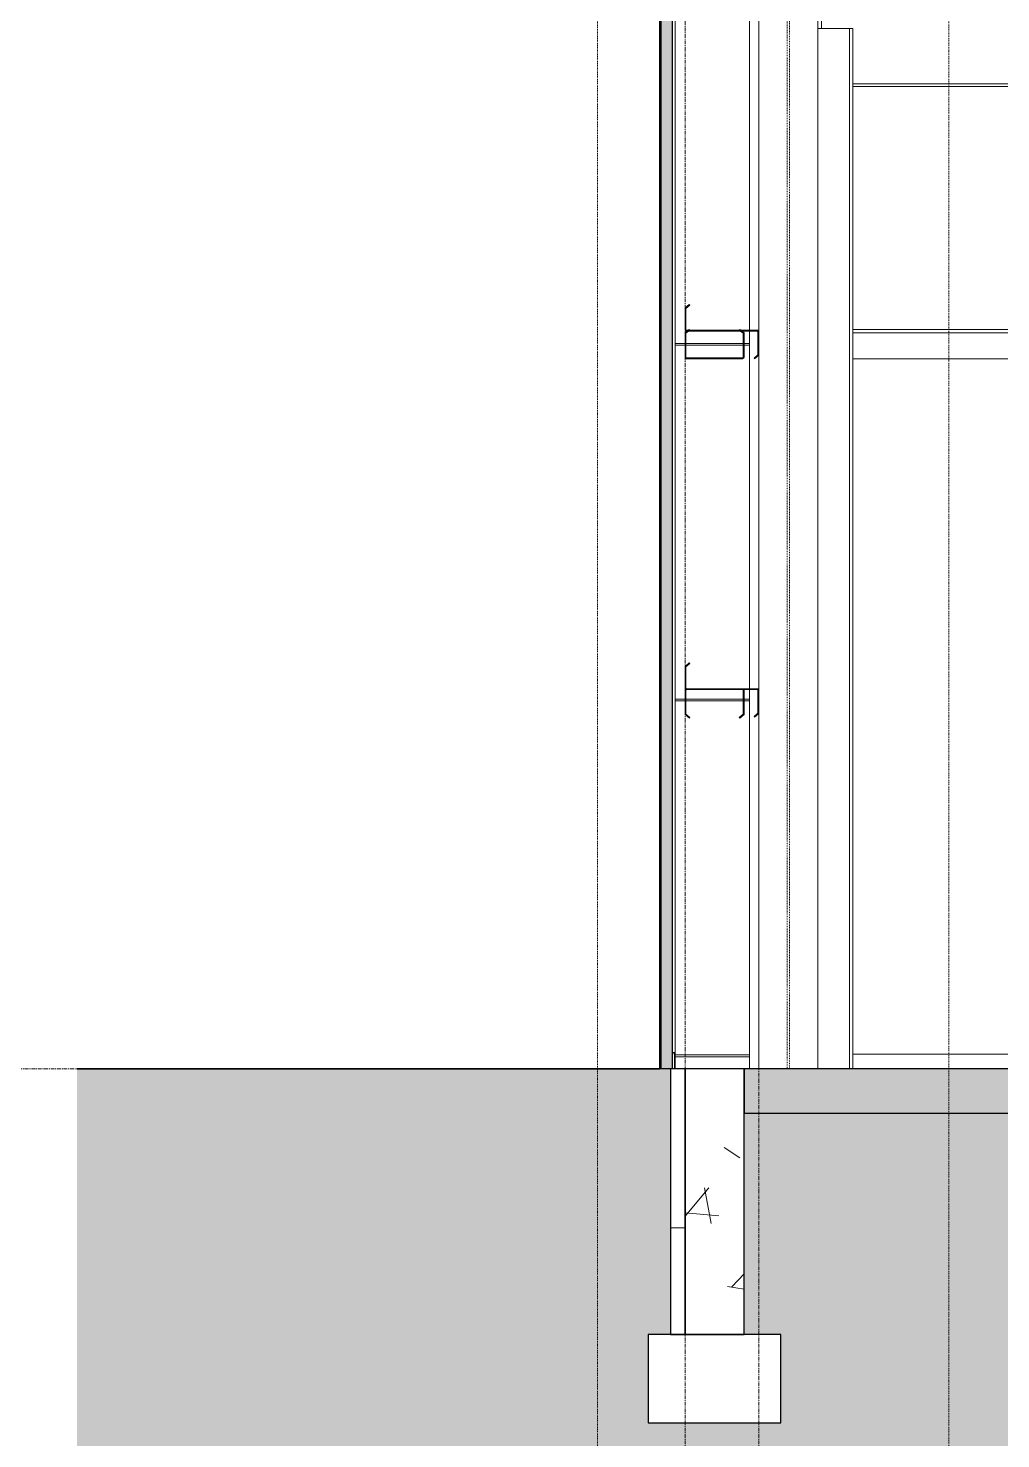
# Model space of a CAD drawing. Header units: inches. Extents: x 21408 to 98131, y -290 to 853.
# Drawn here: x 35168.9 to 35300.8, y -50.2 to 141.1 of the extents above; entities that cross this region are included whole.
import ezdxf

# ---------------------------------------------------------------- set-up
doc = ezdxf.new("R2010")
doc.units = ezdxf.units.IN
doc.header["$MEASUREMENT"] = 0
for name, pattern in [('Dash Dot 3_16_', [0.3125, 0.1875, -0.0625, 0, -0.0625]), ('Grid Line 1_2_', [0.875, 0.5, -0.125, 0.125, -0.125]), ('Hidden 1_8_', [0.1875, 0.125, -0.0625])]:
    doc.linetypes.add(name, pattern=pattern)
for name, color, linetype, lineweight in [('A-ANNO-SYMB', 150, 'Continuous', 9), ('A-FLOR', 192, 'Continuous', 9), ('A-FLOR-LEVL', 51, 'Continuous', 9), ('A-FLOR-PATT', 8, 'Continuous', 25), ('A-GLAZ-CWMG', 51, 'Continuous', 9), ('A-WALL', 113, 'Continuous', 9), ('A-WALL-PATT', 111, 'Continuous', 25), ('C-TOPO', 7, 'Continuous', 9), ('L-SITE-WALL', 31, 'Continuous', 9), ('S-BEAM', 12, 'Continuous', 9), ('S-COLS', 52, 'Continuous', 9), ('S-FNDN', 32, 'Continuous', 9), ('S-GRID', 1, 'Continuous', 9)]:
    doc.layers.add(name, color=color, linetype=linetype, lineweight=lineweight)
pattern_1 = [(50, (-87573.42, 98.42), (55.0854, -4.819842), [5.76, -63.36]), (355, (-87573.42, 98.42), (-10.65569, 57.76853), [4.608, -50.688]), (100.451, (-87568.83, 98.02), (44.429468, 52.94866), [4.895, -53.848]), (46.184, (-87573.42, 113.78), (81.96444, -12.71212), [8.64, -95.04]), (96.636, (-87566.59, 112.72), (71.7815, 74.81238), [7.343, -80.772]), (351.184, (-87573.42, 113.78), (71.78195, 74.81243), [6.912, -76.032]), (21, (-87565.74, 109.94), (45.84207, -30.92146), [5.76, -63.36]), (326, (-87565.74, 109.94), (18.687064, 55.691476), [4.608, -50.688]), (71.451, (-87561.92, 107.363), (64.52891, 24.77011), [4.895, -53.848]), (37.5, (-87573.42, 98.42), (0.9338946, 25.566816), [2.534, -47.539, 2.534, -48.922, -50.88]), (37.5, (-87573.42, 98.42), (0.9338946, 25.566816), [-101.53, 2.534, -48.346]), (7.5, (-87573.42, 98.42), (20.20404, 30.291303), [2.534, -26.803, 2.534, -46.387, -19.392]), (7.5, (-87573.42, 98.42), (20.20404, 30.291303), [-78.259, 2.534, -16.858]), (327.5, (-87590.546, 98.42), (40.9977845, -1.7324026), [2.534, -16.666, 2.534, -57.37, -79.488]), (327.5, (-87590.546, 98.42), (40.9977845, -1.7324026), [-79.104, 2.534, -76.954]), (317.5, (-87598.226, 98.42), (44.788883, 7.687839), [2.534, -22.426, 2.534, -37.248, -56.448]), (317.5, (-87598.226, 98.42), (44.788883, 7.687839), [-64.742, 2.534, -53.914])]

# ---------------------------------------------------------------- blocks, each defined once
blk = doc.blocks.new('Struct_Xcel_Sports Complex_rvt-4-Building Section - East_West looking South')
at = {"layer": 'A-FLOR-PATT', "lineweight": 9}
h = blk.add_hatch(dxfattribs=at)
h.set_pattern_fill('FP_56', style=0, pattern_type=2)
h.set_pattern_definition(pattern_1)
h.paths.add_polyline_path([(-26273.39, -6), (-22066.14, -6), (-22066.14, 0), (-26273.39, 0), (-26273.39, -1.7)], flags=0)
at = {"layer": 'A-WALL-PATT', "lineweight": 9}
h = blk.add_hatch(dxfattribs=at)
h.set_pattern_fill('FP_56', style=0, pattern_type=2)
h.set_pattern_definition(pattern_1)
h.paths.add_polyline_path([(-26273.39, -36), (-26273.39, 0), (-26281.39, 0), (-26281.39, -36)], flags=0)
at = {"layer": 'S-FNDN'}
h = blk.add_hatch(dxfattribs=at)
h.set_pattern_fill('FP_56', color=256, style=0, pattern_type=2)
h.set_pattern_definition(pattern_1)
h.paths.add_polyline_path([(-26268.39, -48), (-26268.39, -36), (-26286.39, -36), (-26286.39, -48)], flags=0)
at = {"layer": 'A-FLOR', "color": 250, "lineweight": 25}
for p, q in [((-26273.39, 0), (-26273.39, -6)), ((-22066.14, 0), (-26273.39, 0)), ((-26273.39, -6), (-22066.14, -6))]:
    blk.add_line(p, q, dxfattribs=at)
at = {"layer": 'L-SITE-WALL', "color": 250, "lineweight": 25}
for p, q in [((-26273.39, 0), (-26281.39, 0)), ((-26281.39, 0), (-26281.39, -36)), ((-26273.39, -36), (-26273.39, 0)), ((-26281.39, -36), (-26273.39, -36))]:
    blk.add_line(p, q, dxfattribs=at)
at = {"layer": 'S-FNDN', "color": 250, "lineweight": 25}
for p, q in [((-26268.39, -36), (-26286.39, -36)), ((-26286.39, -36), (-26286.39, -48)), ((-26268.39, -48), (-26268.39, -36)), ((-26286.39, -48), (-26268.39, -48))]:
    blk.add_line(p, q, dxfattribs=at)
blk = doc.blocks.new('Girt_C - 8_D-1409812-Building Section - East_West looking South')
at = {"layer": 'S-BEAM'}
for p, q in [((-26281.39, 51.37), (-26281.39, 48.05)), ((-26281.28, 48.11), (-26281.28, 51.37)), ((-26273.5, 51.37), (-26273.5, 48.11)), ((-26273.39, 48.05), (-26273.39, 51.37)), ((-26281.39, 48.05), (-26280.81, 47.57)), ((-26280.74, 47.66), (-26281.28, 48.11)), ((-26273.5, 48.11), (-26274.04, 47.66)), ((-26273.96, 47.57), (-26273.39, 48.05)), ((-26280.81, 47.57), (-26280.74, 47.66)), ((-26274.04, 47.66), (-26273.96, 47.57))]:
    blk.add_line(p, q, dxfattribs=at)
for centre, radius, start, end in [((-26281.2, 51.37), 0.188, 90, 180), ((-26281.2, 51.37), 0.0782, 90, 176.9576), ((-26273.58, 51.37), 0.0782, 2.1227, 90)]:
    blk.add_arc(centre, radius, start, end, dxfattribs=at)
blk = doc.blocks.new('Girt_C - 8_D-1405484-Building Section - East_West looking South')
at = {"layer": 'S-BEAM'}
for p, q in [((-26281.09, 100.07), (-26281.39, 99.82)), ((-26281.39, 99.82), (-26281.39, 96.51)), ((-26281.28, 99.77), (-26280.92, 100.07)), ((-26281.28, 96.5), (-26281.28, 99.77)), ((-26280.82, 100.3), (-26280.97, 100.18)), ((-26280.75, 100.22), (-26280.82, 100.3)), ((-26273.97, 100.3), (-26274.04, 100.22)), ((-26273.82, 100.18), (-26273.97, 100.3)), ((-26273.86, 100.07), (-26273.5, 99.77)), ((-26273.39, 99.82), (-26273.69, 100.07)), ((-26273.5, 99.77), (-26273.5, 96.5)), ((-26273.39, 96.51), (-26273.39, 99.82)), ((-26273.58, 96.43), (-26281.2, 96.43)), ((-26281.2, 96.32), (-26273.58, 96.32))]:
    blk.add_line(p, q, dxfattribs=at)
for centre, radius, start, end in [((-26281.2, 96.51), 0.188, 180, 270), ((-26281.2, 96.51), 0.0782, 182.1227, 270), ((-26273.58, 96.51), 0.188, 270, 0), ((-26273.58, 96.51), 0.0782, 270, 356.9576)]:
    blk.add_arc(centre, radius, start, end, dxfattribs=at)
blk = doc.blocks.new('Girt_C - 8_D-1472944-Building Section - East_West looking South')
at = {"layer": 'S-BEAM'}
for p, q in [((-26128.02, 100.3), (-26258.61, 100.3)), ((-26128.02, 99.82), (-26258.61, 99.82)), ((-26258.61, 96.32), (-26127.89, 96.32))]:
    blk.add_line(p, q, dxfattribs=at)
blk = doc.blocks.new('Rectangular Mullion - Exterior 2_ x 4_5_-V194-Building Section - East_West looking South')
at = {"layer": 'A-GLAZ-CWMG'}
blk.add_line((-26258.61, 2), (-26234.2, 2), dxfattribs=at)
blk = doc.blocks.new('Rectangular Mullion - Profile_Polycarbonate_Lower-1149884-Building Section - East_West looking South')
at = {"layer": 'A-GLAZ-CWMG', "lineweight": 13}
for p, q in [((-26282.75, 2.24), (-26283.1, 2.24)), ((-26283.1, 2.24), (-26283.1, 1.99)), ((-26283.1, 1.99), (-26283.04, 1.99)), ((-26283.04, 1.99), (-26283.04, 2.18)), ((-26283.04, 2.18), (-26282.81, 2.18)), ((-26282.81, 2.18), (-26282.81, 0.06)), ((-26282.75, 0), (-26282.75, 2.24)), ((-26284.75, 1.46), (-26284.88, 1.46)), ((-26284.88, 1.46), (-26284.88, 0)), ((-26284.88, 0), (-26282.75, 0)), ((-26284.81, 0.06), (-26284.81, 1.39)), ((-26284.81, 1.39), (-26284.75, 1.39)), ((-26282.81, 0.06), (-26284.81, 0.06)), ((-26284.75, 1.39), (-26284.75, 1.46))]:
    blk.add_line(p, q, dxfattribs=at)
blk = doc.blocks.new('Rectangular Mullion - Profile_Polycarbonate_Upper and left-1528482-Building Section - East_West looking South')
at = {"layer": 'A-GLAZ-CWMG'}
for p, q in [((-26284.88, 343.75), (-26284.88, 1.46)), ((-26284.75, 343.75), (-26284.75, 0.06)), ((-26283.1, 343), (-26283.1, 0.06)), ((-26282.75, 343), (-26282.75, 2.24))]:
    blk.add_line(p, q, dxfattribs=at)
blk = doc.blocks.new('W-Wide Flange - W12X19-1472862-Building Section - East_West looking South')
at = {"layer": 'S-BEAM'}
for p, q in [((-26262.89, 144.55), (-26262.89, 144.69)), ((-26262.89, 141.09), (-26262.89, 144.55)), ((-26258.61, 133.58), (-26215.39, 133.58)), ((-26258.61, 133.23), (-26215.46, 133.23))]:
    blk.add_line(p, q, dxfattribs=at)
blk = doc.blocks.new('Girt_Z - 10_D-1239982-Building Section - East_West looking South')
at = {"layer": 'S-BEAM', "lineweight": 15}
for p, q in [((-26280.82, 103.68), (-26281.39, 103.2)), ((-26281.28, 103.14), (-26280.75, 103.59)), ((-26280.75, 103.59), (-26280.82, 103.68)), ((-26281.39, 103.2), (-26281.39, 100.26)), ((-26281.28, 100.25), (-26281.28, 103.14)), ((-26271.39, 100.18), (-26281.2, 100.18)), ((-26281.2, 100.07), (-26271.58, 100.07)), ((-26271.5, 100), (-26271.5, 96.86)), ((-26271.39, 96.8), (-26271.39, 100.18)), ((-26271.5, 96.86), (-26272.04, 96.41)), ((-26272.04, 96.41), (-26271.96, 96.32)), ((-26271.96, 96.32), (-26271.39, 96.8))]:
    blk.add_line(p, q, dxfattribs=at)
for centre, radius, start, end in [((-26281.2, 100.26), 0.188, 180, 270), ((-26281.2, 100.26), 0.0782, 182.1227, 270), ((-26271.58, 99.99), 0.0782, 3.0424, 90)]:
    blk.add_arc(centre, radius, start, end, dxfattribs=at)
blk = doc.blocks.new('Girt_Z - 10_D-1236892-Building Section - East_West looking South')
at = {"layer": 'S-BEAM'}
h = blk.add_hatch(dxfattribs=at)
h.set_pattern_fill('FP_52', color=256, style=0, pattern_type=2)
h.set_pattern_definition([(45, (-87573.42, 98.42), (-19.00703, 19.00703), []), (45, (-87573.42, 127.22), (-19.00703, 19.00703), [])])
h.paths.add_polyline_path([(-26271.96, 47.7), (-26271.39, 48.18), (-26271.39, 51.55), (-26271.5, 51.37), (-26271.5, 48.23), (-26272.04, 47.78)], flags=0)
h.paths.add_polyline_path([(-26281.2, 51.45), (-26271.58, 51.45), (-26271.39, 51.55), (-26281.2, 51.55)], flags=0)
h.paths.add_polyline_path([(-26281.28, 51.63), (-26281.28, 54.52), (-26280.75, 54.97), (-26280.82, 55.05), (-26281.39, 54.57), (-26281.39, 51.63)], flags=0)
at = {"layer": 'S-BEAM', "lineweight": 15}
for p, q in [((-26280.82, 55.05), (-26281.39, 54.57)), ((-26281.39, 54.57), (-26281.39, 51.63)), ((-26281.28, 54.52), (-26280.75, 54.97)), ((-26281.28, 51.63), (-26281.28, 54.52)), ((-26280.75, 54.97), (-26280.82, 55.05)), ((-26271.39, 51.55), (-26281.2, 51.55)), ((-26281.2, 51.45), (-26271.58, 51.45)), ((-26271.5, 51.37), (-26271.5, 48.23)), ((-26271.39, 48.18), (-26271.39, 51.55)), ((-26271.5, 48.23), (-26272.04, 47.78)), ((-26271.96, 47.7), (-26271.39, 48.18)), ((-26272.04, 47.78), (-26271.96, 47.7))]:
    blk.add_line(p, q, dxfattribs=at)
for centre, radius, start, end in [((-26281.2, 51.63), 0.188, 180, 270), ((-26281.2, 51.63), 0.0782, 182.1227, 270), ((-26271.58, 51.37), 0.0782, 3.0424, 90)]:
    blk.add_arc(centre, radius, start, end, dxfattribs=at)
blk = doc.blocks.new('W-Wide Flange-Column - B1_L-1389336-Building Section - East_West looking South')
at = {"layer": 'S-COLS', "linetype": 'Hidden 1_8_'}
for p, q in [((-26267.55, 336.18), (-26267.55, 0)), ((-26267.23, 0), (-26267.23, 336.18))]:
    blk.add_line(p, q, dxfattribs=at)

msp = doc.modelspace()

# ---------------------------------------------------------------- hatches: boundary and pattern name
at = {"layer": 'A-WALL-PATT', "lineweight": 9, "transparency": 33554649}
msp.add_hatch(color=256, dxfattribs=at).paths.add_polyline_path([(35256.25, 0.06), (35256.25, 351.57), (35254.68, 351.57), (35254.68, 0.06)], flags=0)
at = {"layer": 'A-WALL-PATT', "lineweight": 9}
h = msp.add_hatch(dxfattribs=at)
h.set_pattern_fill('FP_59', color=256, style=0, pattern_type=2)
h.set_pattern_definition([(90, (-87551.52, -191.25), (-193, -193), [48, -145]), (180, (-87551.52, -191.25), (-2e-14, -193), [96.25, -96.75]), (270, (-87647.77, -143.25), (-193, -193), [48, -145]), (180, (-87551.52, -143.25), (-2e-14, -193), [96.25, -96.75]), (270, (-87648.02, -143.25), (-193, -193), [48, -145]), (180, (-87648.02, -143.25), (-2e-14, -193), [96.25, -96.75]), (90, (-87744.27, -191.25), (-193, -193), [48, -145]), (180, (-87648.02, -191.25), (-2e-14, -193), [96.25, -96.75]), (90, (-87599.52, -143), (-193, -193), [48, -145]), (180, (-87551.27, -143), (-2e-14, -193), [48.25, -144.75]), (180, (-87551.27, -95), (-2e-14, -193), [48.25, -144.75]), (90, (-87696.02, -143), (-193, -193), [48, -145]), (180, (-87599.77, -143), (-2e-14, -193), [96.25, -96.75]), (270, (-87599.77, -95), (-193, -193), [48, -145]), (180, (-87599.77, -95), (-2e-14, -193), [96.25, -96.75]), (180, (-87696.27, -143), (-2e-14, -193), [48, -145]), (270, (-87696.27, -95), (-193, -193), [48, -145]), (180, (-87696.27, -95), (-2e-14, -193), [48, -145]), (90, (-87551.52, -94.75), (-193, -193), [48, -145]), (180, (-87551.52, -94.75), (-2e-14, -193), [96.25, -96.75]), (270, (-87647.77, -46.75), (-193, -193), [48, -145]), (180, (-87551.52, -46.75), (-2e-14, -193), [96.25, -96.75]), (270, (-87648.02, -46.75), (-193, -193), [48, -145]), (180, (-87648.02, -46.75), (-2e-14, -193), [96.25, -96.75]), (270, (-87744.27, -46.75), (-193, -193), [48, -145]), (180, (-87648.02, -94.75), (-2e-14, -193), [96.25, -96.75]), (90, (-87599.52, -46.5), (-193, -193), [48, -145]), (180, (-87551.27, -46.5), (-2e-14, -193), [48.25, -144.75]), (180, (-87551.27, 1.5), (-2e-14, -193), [48.25, -144.75]), (90, (-87696.02, -46.5), (-193, -193), [48, -145]), (180, (-87599.77, -46.5), (-2e-14, -193), [96.25, -96.75]), (270, (-87599.77, 1.5), (-193, -193), [48, -145]), (180, (-87599.77, 1.5), (-2e-14, -193), [96.25, -96.75]), (180, (-87696.27, -46.5), (-2e-14, -193), [48, -145]), (270, (-87696.27, 1.5), (-193, -193), [48, -145]), (180, (-87696.27, 1.5), (-2e-14, -193), [48, -145])])
h.paths.add_polyline_path([(35256.6, 0), (35266.71, 0), (35266.71, 51.45), (35258.15, 51.52), (35258.15, 51.55), (35266.71, 51.55), (35266.71, 100.07), (35265.66, 100.07), (35265.96, 99.77), (35265.96, 96.51), (35265.85, 96.5), (35265.78, 99.83), (35265.39, 100.07), (35258.43, 100.07), (35258.07, 99.77), (35258.07, 96.5), (35257.96, 96.51), (35257.96, 99.82), (35258.15, 100.07), (35258.15, 100.18), (35258.39, 100.18), (35258.54, 100.3), (35258.61, 100.18), (35265.32, 100.22), (35265.39, 100.3), (35265.53, 100.18), (35266.71, 100.18), (35266.71, 144.69), (35258.15, 144.74), (35258.15, 144.8), (35266.71, 144.87), (35266.71, 146.5), (35265.96, 146.5), (35265.96, 144.88), (35265.85, 144.87), (35265.78, 146.5), (35264.72, 146.5), (35264.72, 173.11), (35256.6, 173.11), (35256.6, 0.06)], flags=0)
h.paths.add_polyline_path([(35258.54, 47.57), (35257.96, 48.11), (35257.96, 51.37), (35258.07, 51.37), (35258.15, 48.04), (35258.61, 47.66)], flags=0)
h.paths.add_polyline_path([(35265.39, 47.57), (35265.32, 47.66), (35265.85, 48.11), (35265.85, 51.37), (35265.96, 51.37), (35265.96, 48.05), (35265.78, 47.9)], flags=0)
h.paths.add_polyline_path([(35258.07, 51.63), (35257.96, 51.63), (35257.96, 54.57), (35258.54, 55.05), (35258.61, 54.97), (35258.07, 54.52)], flags=0)
h.paths.add_polyline_path([(35265.78, 96.32), (35258.15, 96.32), (35258.15, 96.43), (35265.78, 96.43)], flags=0)
h.paths.add_polyline_path([(35258.07, 100.25), (35257.96, 100.3), (35257.96, 103.2), (35258.54, 103.68), (35258.61, 103.59), (35258.07, 103.14), (35258.07, 100.3)], flags=0)
h.paths.add_polyline_path([(35258.54, 141.19), (35257.96, 141.72), (35257.96, 144.61), (35258.07, 144.61), (35258.15, 141.66), (35258.61, 141.27)], flags=0)
h.paths.add_polyline_path([(35258.07, 144.87), (35257.96, 144.88), (35257.96, 148.19), (35258.54, 148.67), (35258.61, 148.59), (35258.07, 148.14)], flags=0)
h = msp.add_hatch(dxfattribs=at)
h.set_pattern_fill('FP_57', color=256, style=0, pattern_type=2)
h.set_pattern_definition([(0, (-87573.42, 98.42), (0, 24), []), (90, (-87573.42, 98.42), (-24, 1e-15), [])])
h.paths.add_polyline_path([(35257.96, -36), (35257.96, 0), (35255.96, 0), (35255.96, -36)], flags=0)
at = {"layer": 'C-TOPO'}
h = msp.add_hatch(dxfattribs=at)
h.set_pattern_fill('FP_43', color=256, style=0, pattern_type=2)
h.set_pattern_definition([(0, (-87573.42, 98.42), (48, 48), [48, -48]), (0, (-87573.42, 116.42), (48, 48), [48, -48]), (0, (-87573.42, 134.42), (48, 48), [48, -48]), (90, (-87567.42, 140.42), (-48, 48), [48, -48]), (90, (-87549.42, 140.42), (-48, 48), [48, -48]), (90, (-87531.42, 140.42), (-48, 48), [48, -48])])
h.paths.add_polyline_path([(39526.97, -79.82), (39556.12, -79.82), (39556.12, 0), (39483.21, 0), (39483.21, -36), (39486.21, -36), (39486.21, -48), (39468.21, -48), (39468.21, -36), (39473.21, -36), (39473.21, -6), (35265.96, -6), (35265.96, -36), (35270.96, -36), (35270.96, -48), (35252.96, -48), (35252.96, -36), (35255.96, -36), (35255.96, 0), (35175.46, 0), (35175.46, -79.82), (39510.63, -79.82)], flags=0)

# ---------------------------------------------------------------- linework, layer by layer
at = {"layer": 'A-ANNO-SYMB', "linetype": 'Dash Dot 3_16_'}
for p, q in [((35246.06, 385.8), (35246.06, -54.12)), ((35293.74, -54.12), (35293.74, 385.8))]:
    msp.add_line(p, q, dxfattribs=at)
at = {"layer": 'A-FLOR-LEVL', "linetype": 'Grid Line 1_2_'}
msp.add_line((34982.03, 0), (39860.71, 0), dxfattribs=at)
at = {"layer": 'A-WALL', "lineweight": 25}
for p, q in [((35254.68, 351.57), (35254.68, 0.06)), ((35256.25, 0.06), (35256.25, 351.57)), ((35254.68, 0.06), (35256.25, 0.06))]:
    msp.add_line(p, q, dxfattribs=at)
at = {"layer": 'A-WALL'}
for p, q in [((35266.71, 144.69), (35266.71, 100.18)), ((35266.71, 100.08), (35266.71, 51.55)), ((35266.71, 51.46), (35266.71, 0))]:
    msp.add_line(p, q, dxfattribs=at)
at = {"layer": 'C-TOPO', "lineweight": 35}
msp.add_line((35175.46, 0), (35254.48, 0), dxfattribs=at)
at = {"layer": 'C-TOPO'}
msp.add_line((35254.48, 0), (35175.46, 0), dxfattribs=at)
at = {"layer": 'L-SITE-WALL', "lineweight": 25}
for p, q in [((35257.96, 0), (35255.96, 0)), ((35255.96, 0), (35255.96, -36)), ((35257.96, -36), (35257.96, 0)), ((35255.96, -36), (35257.96, -36))]:
    msp.add_line(p, q, dxfattribs=at)
at = {"layer": 'S-COLS'}
for p, q in [((35275.96, 336.18), (35275.96, 0)), ((35267.96, 144.69), (35267.96, 100.18)), ((35279.59, 141.09), (35275.96, 141.09)), ((35280.28, 141.09), (35279.59, 141.09)), ((35280.28, 141.09), (35280.28, 0)), ((35280.71, 141.09), (35280.28, 141.09)), ((35280.71, 141.09), (35280.71, 0)), ((35267.96, 96.8), (35267.96, 51.55)), ((35267.96, 48.18), (35267.96, 0))]:
    msp.add_line(p, q, dxfattribs=at)
at = {"layer": 'S-GRID', "linetype": 'Grid Line 1_2_'}
for p, q in [((35257.96, -273.16), (35257.96, 671.89)), ((35257.96, -273.16), (35257.96, 671.89)), ((35267.96, -273.16), (35267.96, 671.89)), ((35267.96, -273.16), (35267.96, 671.89))]:
    msp.add_line(p, q, dxfattribs=at)

# ---------------------------------------------------------------- block references
at = {"color": 170, "lineweight": 5}
msp.add_blockref('Struct_Xcel_Sports Complex_rvt-4-Building Section - East_West looking South', (61539.35, 0), dxfattribs=at)
at = {"layer": 'A-GLAZ-CWMG'}
for name in ['Rectangular Mullion - Profile_Polycarbonate_Upper and left-1528482-Building Section - East_West looking South', 'Rectangular Mullion - Profile_Polycarbonate_Lower-1149884-Building Section - East_West looking South', 'Rectangular Mullion - Exterior 2_ x 4_5_-V194-Building Section - East_West looking South']:
    msp.add_blockref(name, (61539.35, 0), dxfattribs=at)
at = {"layer": 'S-BEAM'}
for name in ['W-Wide Flange - W12X19-1472862-Building Section - East_West looking South', 'Girt_Z - 10_D-1239982-Building Section - East_West looking South', 'Girt_C - 8_D-1405484-Building Section - East_West looking South', 'Girt_C - 8_D-1472944-Building Section - East_West looking South', 'Girt_Z - 10_D-1236892-Building Section - East_West looking South', 'Girt_C - 8_D-1409812-Building Section - East_West looking South']:
    msp.add_blockref(name, (61539.35, 0), dxfattribs=at)
at = {"layer": 'S-COLS', "linetype": 'Hidden 1_8_'}
msp.add_blockref('W-Wide Flange-Column - B1_L-1389336-Building Section - East_West looking South', (61539.35, 0), dxfattribs=at)

doc.saveas('drawing.dxf')
